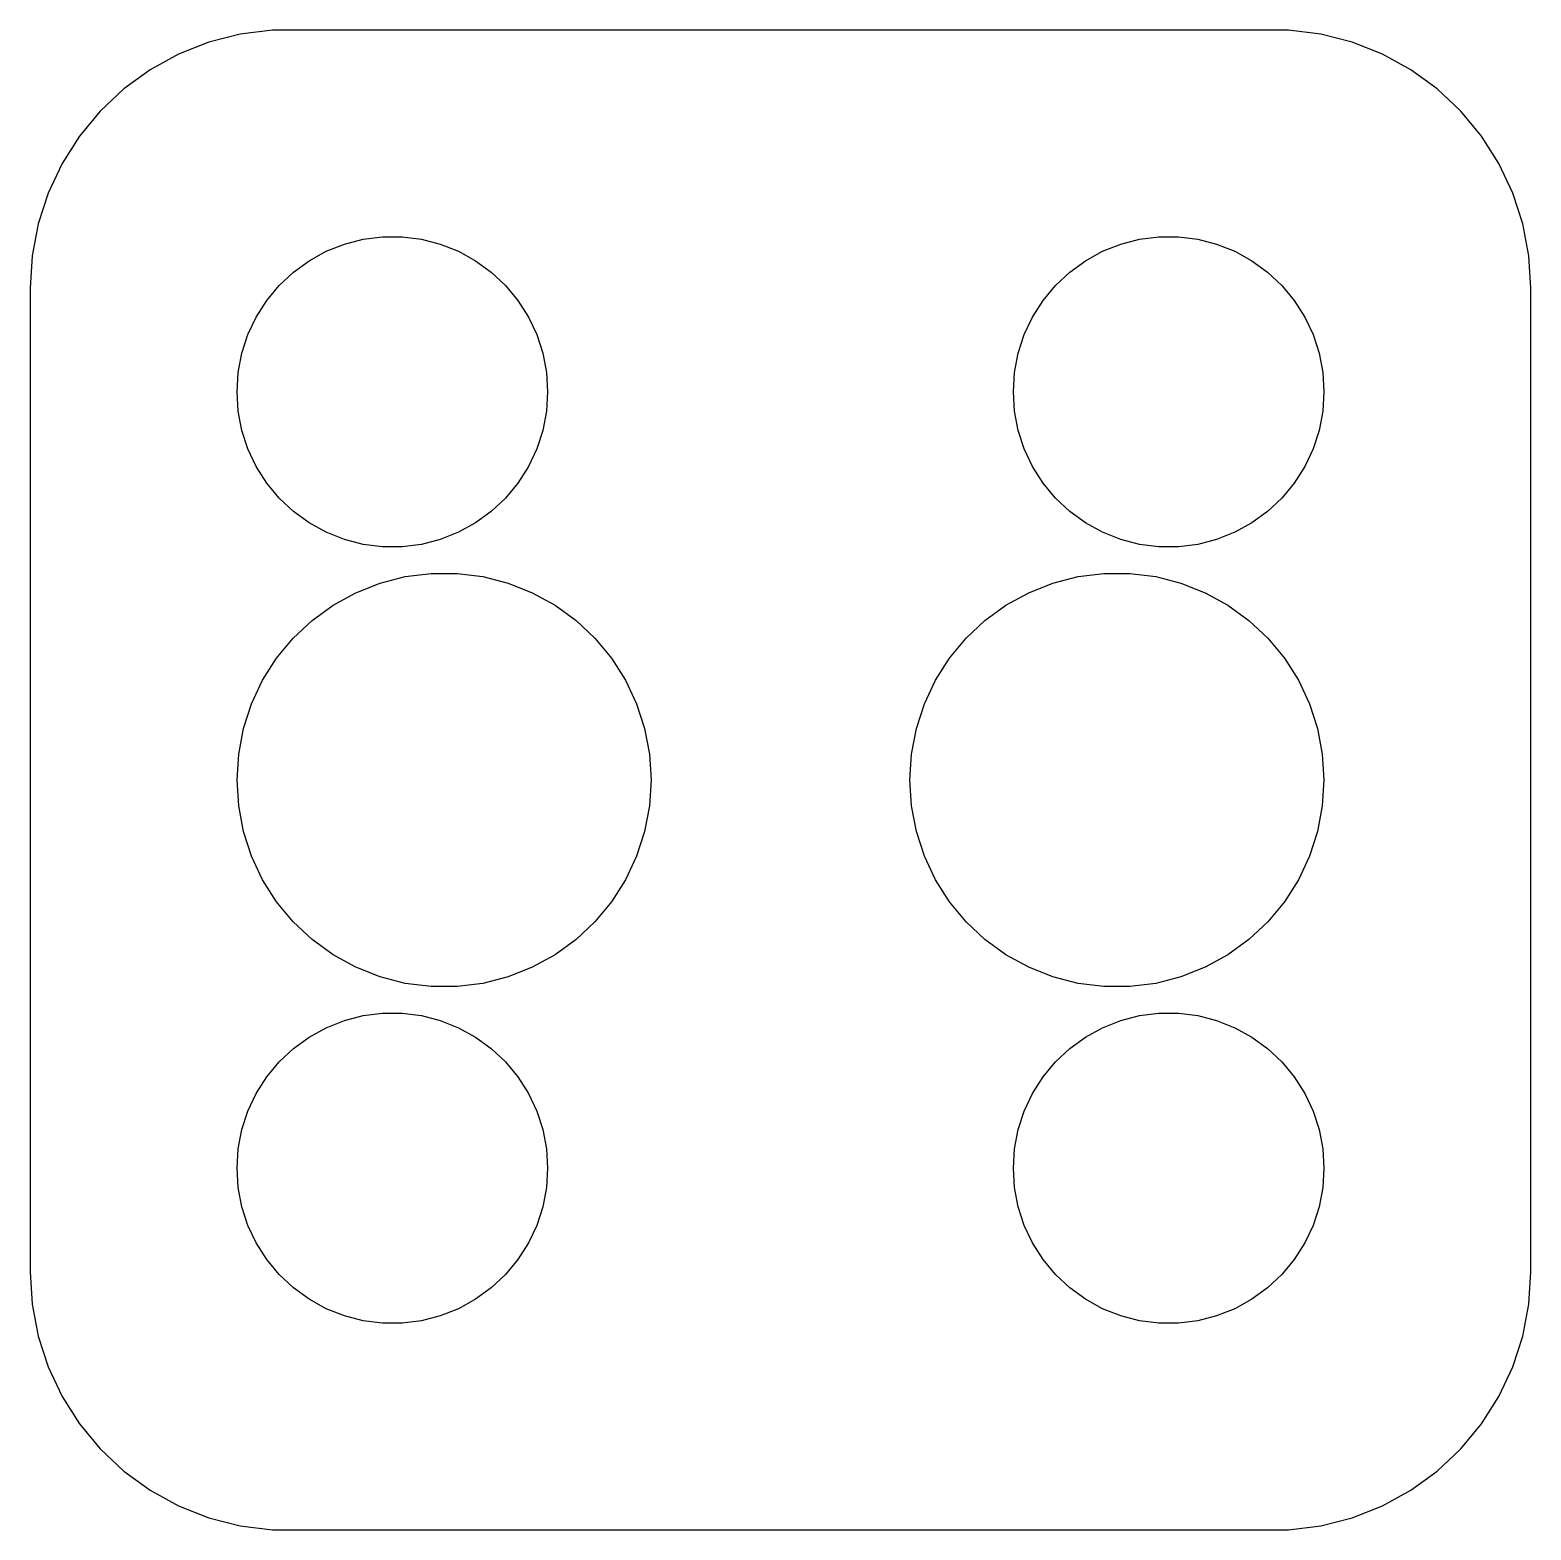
# Model space of a CAD drawing. Header units: metres. Extents: x -14.5 to 14.5, y 24.5 to 53.5.
import ezdxf

# ---------------------------------------------------------------- set-up
doc = ezdxf.new("R2010")
doc.units = ezdxf.units.M

msp = doc.modelspace()

# ---------------------------------------------------------------- linework, layer by layer
for p, q in [((-10.4369, 53.4114), (-11.0451, 53.2553)), ((-9.81395, 53.4901), (-10.4369, 53.4114)), ((9.81395, 53.4901), (-9.81395, 53.4901)), ((10.4369, 53.4114), (9.81395, 53.4901)), ((11.0451, 53.2553), (10.4369, 53.4114)), ((-11.0451, 53.2553), (-11.6289, 53.0241)), ((11.6289, 53.0241), (11.0451, 53.2553)), ((-11.6289, 53.0241), (-12.1791, 52.7216)), ((12.1791, 52.7216), (11.6289, 53.0241)), ((-12.1791, 52.7216), (-12.6871, 52.3526)), ((12.6871, 52.3526), (12.1791, 52.7216)), ((-12.6871, 52.3526), (-13.1448, 51.9227)), ((13.1448, 51.9227), (12.6871, 52.3526)), ((-13.1448, 51.9227), (-13.5451, 51.4389)), ((13.5451, 51.4389), (13.1448, 51.9227)), ((-13.5451, 51.4389), (-13.8815, 50.9088)), ((13.8815, 50.9088), (13.5451, 51.4389)), ((-13.8815, 50.9088), (-14.1489, 50.3406)), ((14.1489, 50.3406), (13.8815, 50.9088)), ((-14.1489, 50.3406), (-14.3429, 49.7434)), ((14.3429, 49.7434), (14.1489, 50.3406)), ((-14.3429, 49.7434), (-14.4606, 49.1267)), ((14.4606, 49.1267), (14.3429, 49.7434)), ((-8.77733, 49.2145), (-8.42705, 49.3532)), ((-8.42705, 49.3532), (-8.06213, 49.4469)), ((-8.06213, 49.4469), (-7.68837, 49.4941)), ((-7.68837, 49.4941), (-7.31161, 49.4941)), ((-7.31161, 49.4941), (-6.93785, 49.4469)), ((-6.93785, 49.4469), (-6.57294, 49.3532)), ((-6.57294, 49.3532), (-6.22266, 49.2145)), ((6.22266, 49.2145), (6.57294, 49.3532)), ((6.57294, 49.3532), (6.93785, 49.4469)), ((6.93785, 49.4469), (7.31161, 49.4941)), ((7.31161, 49.4941), (7.68837, 49.4941)), ((7.68837, 49.4941), (8.06213, 49.4469)), ((8.06213, 49.4469), (8.42705, 49.3532)), ((8.42705, 49.3532), (8.77733, 49.2145)), ((-14.4606, 49.1267), (-14.5, 48.5)), ((-9.41226, 48.8115), (-9.10747, 49.033)), ((-9.10747, 49.033), (-8.77733, 49.2145)), ((-6.22266, 49.2145), (-5.89252, 49.033)), ((-5.89252, 49.033), (-5.58772, 48.8115)), ((5.58772, 48.8115), (5.89252, 49.033)), ((5.89252, 49.033), (6.22266, 49.2145)), ((8.77733, 49.2145), (9.10747, 49.033)), ((9.10747, 49.033), (9.41226, 48.8115)), ((14.5, 48.5), (14.4606, 49.1267)), ((-9.6869, 48.5536), (-9.41226, 48.8115)), ((-5.58772, 48.8115), (-5.31308, 48.5536)), ((5.31308, 48.5536), (5.58772, 48.8115)), ((9.41226, 48.8115), (9.6869, 48.5536)), ((-14.5, 48.5), (-14.5, 29.5)), ((-9.92705, 48.2634), (-9.6869, 48.5536)), ((-5.31308, 48.5536), (-5.07294, 48.2634)), ((5.07294, 48.2634), (5.31308, 48.5536)), ((9.6869, 48.5536), (9.92705, 48.2634)), ((14.5, 29.5), (14.5, 48.5)), ((-10.1289, 47.9453), (-9.92705, 48.2634)), ((-5.07294, 48.2634), (-4.87108, 47.9453)), ((4.87108, 47.9453), (5.07294, 48.2634)), ((9.92705, 48.2634), (10.1289, 47.9453)), ((-10.2893, 47.6044), (-10.1289, 47.9453)), ((-4.87108, 47.9453), (-4.71066, 47.6044)), ((4.71066, 47.6044), (4.87108, 47.9453)), ((10.1289, 47.9453), (10.2893, 47.6044)), ((-10.4057, 47.2461), (-10.2893, 47.6044)), ((-4.71066, 47.6044), (-4.59424, 47.2461)), ((4.59424, 47.2461), (4.71066, 47.6044)), ((10.2893, 47.6044), (10.4057, 47.2461)), ((-10.4763, 46.876), (-10.4057, 47.2461)), ((-4.59424, 47.2461), (-4.52365, 46.876)), ((4.52365, 46.876), (4.59424, 47.2461)), ((10.4057, 47.2461), (10.4763, 46.876)), ((-10.5, 46.5), (-10.4763, 46.876)), ((-4.52365, 46.876), (-4.5, 46.5)), ((4.5, 46.5), (4.52365, 46.876)), ((10.4763, 46.876), (10.5, 46.5)), ((-10.4763, 46.124), (-10.5, 46.5)), ((-4.5, 46.5), (-4.52365, 46.124)), ((4.52365, 46.124), (4.5, 46.5)), ((10.5, 46.5), (10.4763, 46.124)), ((-10.4057, 45.7539), (-10.4763, 46.124)), ((-4.52365, 46.124), (-4.59424, 45.7539)), ((4.59424, 45.7539), (4.52365, 46.124)), ((10.4763, 46.124), (10.4057, 45.7539)), ((-10.2893, 45.3956), (-10.4057, 45.7539)), ((-4.59424, 45.7539), (-4.71066, 45.3956)), ((4.71066, 45.3956), (4.59424, 45.7539)), ((10.4057, 45.7539), (10.2893, 45.3956)), ((-10.1289, 45.0547), (-10.2893, 45.3956)), ((-4.71066, 45.3956), (-4.87108, 45.0547)), ((4.87108, 45.0547), (4.71066, 45.3956)), ((10.2893, 45.3956), (10.1289, 45.0547)), ((-9.92705, 44.7366), (-10.1289, 45.0547)), ((-4.87108, 45.0547), (-5.07294, 44.7366)), ((5.07294, 44.7366), (4.87108, 45.0547)), ((10.1289, 45.0547), (9.92705, 44.7366)), ((-9.6869, 44.4464), (-9.92705, 44.7366)), ((-5.07294, 44.7366), (-5.31308, 44.4464)), ((5.31308, 44.4464), (5.07294, 44.7366)), ((9.92705, 44.7366), (9.6869, 44.4464)), ((-9.41226, 44.1884), (-9.6869, 44.4464)), ((-5.31308, 44.4464), (-5.58772, 44.1884)), ((5.58772, 44.1884), (5.31308, 44.4464)), ((9.6869, 44.4464), (9.41226, 44.1884)), ((-9.10747, 43.967), (-9.41226, 44.1884)), ((-5.58772, 44.1884), (-5.89252, 43.967)), ((5.89252, 43.967), (5.58772, 44.1884)), ((9.41226, 44.1884), (9.10747, 43.967)), ((-8.77733, 43.7855), (-9.10747, 43.967)), ((-5.89252, 43.967), (-6.22266, 43.7855)), ((6.22266, 43.7855), (5.89252, 43.967)), ((9.10747, 43.967), (8.77733, 43.7855)), ((-8.42705, 43.6468), (-8.77733, 43.7855)), ((-8.06213, 43.5531), (-8.42705, 43.6468)), ((-7.68837, 43.5059), (-8.06213, 43.5531)), ((-7.31161, 43.5059), (-7.68837, 43.5059)), ((-6.93785, 43.5531), (-7.31161, 43.5059)), ((-6.57294, 43.6468), (-6.93785, 43.5531)), ((-6.22266, 43.7855), (-6.57294, 43.6468)), ((6.57294, 43.6468), (6.22266, 43.7855)), ((6.93785, 43.5531), (6.57294, 43.6468)), ((7.31161, 43.5059), (6.93785, 43.5531)), ((7.68837, 43.5059), (7.31161, 43.5059)), ((8.06213, 43.5531), (7.68837, 43.5059)), ((8.42705, 43.6468), (8.06213, 43.5531)), ((8.77733, 43.7855), (8.42705, 43.6468)), ((-7.73605, 42.8042), (-7.24951, 42.9291)), ((-7.24951, 42.9291), (-6.75116, 42.9921)), ((-6.75116, 42.9921), (-6.24883, 42.9921)), ((-6.24883, 42.9921), (-5.75047, 42.9291)), ((-5.75047, 42.9291), (-5.26393, 42.8042)), ((5.26393, 42.8042), (5.75047, 42.9291)), ((5.75047, 42.9291), (6.24883, 42.9921)), ((6.24883, 42.9921), (6.75116, 42.9921)), ((6.75116, 42.9921), (7.24951, 42.9291)), ((7.24951, 42.9291), (7.73605, 42.8042)), ((-8.20311, 42.6193), (-7.73605, 42.8042)), ((-5.26393, 42.8042), (-4.79688, 42.6193)), ((4.79688, 42.6193), (5.26393, 42.8042)), ((7.73605, 42.8042), (8.20311, 42.6193)), ((-9.04968, 42.082), (-8.6433, 42.3773)), ((-8.6433, 42.3773), (-8.20311, 42.6193)), ((-4.79688, 42.6193), (-4.35669, 42.3773)), ((-4.35669, 42.3773), (-3.9503, 42.082)), ((3.9503, 42.082), (4.35669, 42.3773)), ((4.35669, 42.3773), (4.79688, 42.6193)), ((8.20311, 42.6193), (8.6433, 42.3773)), ((8.6433, 42.3773), (9.04968, 42.082)), ((-9.41586, 41.7382), (-9.04968, 42.082)), ((-3.9503, 42.082), (-3.58412, 41.7382)), ((3.58412, 41.7382), (3.9503, 42.082)), ((9.04968, 42.082), (9.41586, 41.7382)), ((-9.73605, 41.3511), (-9.41586, 41.7382)), ((-3.58412, 41.7382), (-3.26393, 41.3511)), ((3.26393, 41.3511), (3.58412, 41.7382)), ((9.41586, 41.7382), (9.73605, 41.3511)), ((-10.0052, 40.927), (-9.73605, 41.3511)), ((-3.26393, 41.3511), (-2.99477, 40.927)), ((2.99477, 40.927), (3.26393, 41.3511)), ((9.73605, 41.3511), (10.0052, 40.927)), ((-10.2191, 40.4725), (-10.0052, 40.927)), ((-2.99477, 40.927), (-2.78088, 40.4725)), ((2.78088, 40.4725), (2.99477, 40.927)), ((10.0052, 40.927), (10.2191, 40.4725)), ((-10.3743, 39.9948), (-10.2191, 40.4725)), ((-2.78088, 40.4725), (-2.62566, 39.9948)), ((2.62566, 39.9948), (2.78088, 40.4725)), ((10.2191, 40.4725), (10.3743, 39.9948)), ((-10.4684, 39.5013), (-10.3743, 39.9948)), ((-2.62566, 39.9948), (-2.53154, 39.5013)), ((2.53154, 39.5013), (2.62566, 39.9948)), ((10.3743, 39.9948), (10.4684, 39.5013)), ((-10.5, 39), (-10.4684, 39.5013)), ((-2.53154, 39.5013), (-2.5, 39)), ((2.5, 39), (2.53154, 39.5013)), ((10.4684, 39.5013), (10.5, 39)), ((-10.4684, 38.4987), (-10.5, 39)), ((-2.5, 39), (-2.53154, 38.4987)), ((2.53154, 38.4987), (2.5, 39)), ((10.5, 39), (10.4684, 38.4987)), ((-10.3743, 38.0052), (-10.4684, 38.4987)), ((-2.53154, 38.4987), (-2.62566, 38.0052)), ((2.62566, 38.0052), (2.53154, 38.4987)), ((10.4684, 38.4987), (10.3743, 38.0052)), ((-10.2191, 37.5275), (-10.3743, 38.0052)), ((-2.62566, 38.0052), (-2.78088, 37.5275)), ((2.78088, 37.5275), (2.62566, 38.0052)), ((10.3743, 38.0052), (10.2191, 37.5275)), ((-10.0052, 37.073), (-10.2191, 37.5275)), ((-2.78088, 37.5275), (-2.99477, 37.073)), ((2.99477, 37.073), (2.78088, 37.5275)), ((10.2191, 37.5275), (10.0052, 37.073)), ((-9.73605, 36.6489), (-10.0052, 37.073)), ((-2.99477, 37.073), (-3.26393, 36.6489)), ((3.26393, 36.6489), (2.99477, 37.073)), ((10.0052, 37.073), (9.73605, 36.6489)), ((-9.41586, 36.2618), (-9.73605, 36.6489)), ((-3.26393, 36.6489), (-3.58412, 36.2618)), ((3.58412, 36.2618), (3.26393, 36.6489)), ((9.73605, 36.6489), (9.41586, 36.2618)), ((-9.04968, 35.918), (-9.41586, 36.2618)), ((-3.58412, 36.2618), (-3.9503, 35.918)), ((3.9503, 35.918), (3.58412, 36.2618)), ((9.41586, 36.2618), (9.04968, 35.918)), ((-8.6433, 35.6227), (-9.04968, 35.918)), ((-3.9503, 35.918), (-4.35669, 35.6227)), ((4.35669, 35.6227), (3.9503, 35.918)), ((9.04968, 35.918), (8.6433, 35.6227)), ((-8.20311, 35.3807), (-8.6433, 35.6227)), ((-7.73605, 35.1958), (-8.20311, 35.3807)), ((-4.79688, 35.3807), (-5.26393, 35.1958)), ((-4.35669, 35.6227), (-4.79688, 35.3807)), ((4.79688, 35.3807), (4.35669, 35.6227)), ((5.26393, 35.1958), (4.79688, 35.3807)), ((8.20311, 35.3807), (7.73605, 35.1958)), ((8.6433, 35.6227), (8.20311, 35.3807)), ((-7.24951, 35.0709), (-7.73605, 35.1958)), ((-5.26393, 35.1958), (-5.75047, 35.0709)), ((5.75047, 35.0709), (5.26393, 35.1958)), ((7.73605, 35.1958), (7.24951, 35.0709)), ((-6.75116, 35.0079), (-7.24951, 35.0709)), ((-6.24883, 35.0079), (-6.75116, 35.0079)), ((-5.75047, 35.0709), (-6.24883, 35.0079)), ((6.24883, 35.0079), (5.75047, 35.0709)), ((6.75116, 35.0079), (6.24883, 35.0079)), ((7.24951, 35.0709), (6.75116, 35.0079)), ((-8.77733, 34.2145), (-8.42705, 34.3532)), ((-8.42705, 34.3532), (-8.06213, 34.4469)), ((-8.06213, 34.4469), (-7.68837, 34.4941)), ((-7.68837, 34.4941), (-7.31161, 34.4941)), ((-7.31161, 34.4941), (-6.93785, 34.4469)), ((-6.93785, 34.4469), (-6.57294, 34.3532)), ((-6.57294, 34.3532), (-6.22266, 34.2145)), ((6.22266, 34.2145), (6.57294, 34.3532)), ((6.57294, 34.3532), (6.93785, 34.4469)), ((6.93785, 34.4469), (7.31161, 34.4941)), ((7.31161, 34.4941), (7.68837, 34.4941)), ((7.68837, 34.4941), (8.06213, 34.4469)), ((8.06213, 34.4469), (8.42705, 34.3532)), ((8.42705, 34.3532), (8.77733, 34.2145)), ((-9.41226, 33.8116), (-9.10747, 34.033)), ((-9.10747, 34.033), (-8.77733, 34.2145)), ((-6.22266, 34.2145), (-5.89252, 34.033)), ((-5.89252, 34.033), (-5.58772, 33.8116)), ((5.58772, 33.8116), (5.89252, 34.033)), ((5.89252, 34.033), (6.22266, 34.2145)), ((8.77733, 34.2145), (9.10747, 34.033)), ((9.10747, 34.033), (9.41226, 33.8116)), ((-9.6869, 33.5536), (-9.41226, 33.8116)), ((-5.58772, 33.8116), (-5.31308, 33.5536)), ((5.31308, 33.5536), (5.58772, 33.8116)), ((9.41226, 33.8116), (9.6869, 33.5536)), ((-9.92705, 33.2634), (-9.6869, 33.5536)), ((-5.31308, 33.5536), (-5.07294, 33.2634)), ((5.07294, 33.2634), (5.31308, 33.5536)), ((9.6869, 33.5536), (9.92705, 33.2634)), ((-10.1289, 32.9453), (-9.92705, 33.2634)), ((-5.07294, 33.2634), (-4.87108, 32.9453)), ((4.87108, 32.9453), (5.07294, 33.2634)), ((9.92705, 33.2634), (10.1289, 32.9453)), ((-10.2893, 32.6044), (-10.1289, 32.9453)), ((-4.87108, 32.9453), (-4.71066, 32.6044)), ((4.71066, 32.6044), (4.87108, 32.9453)), ((10.1289, 32.9453), (10.2893, 32.6044)), ((-10.4057, 32.2461), (-10.2893, 32.6044)), ((-4.71066, 32.6044), (-4.59424, 32.2461)), ((4.59424, 32.2461), (4.71066, 32.6044)), ((10.2893, 32.6044), (10.4057, 32.2461)), ((-10.4763, 31.876), (-10.4057, 32.2461)), ((-4.59424, 32.2461), (-4.52365, 31.876)), ((4.52365, 31.876), (4.59424, 32.2461)), ((10.4057, 32.2461), (10.4763, 31.876)), ((-10.5, 31.5), (-10.4763, 31.876)), ((-4.52365, 31.876), (-4.5, 31.5)), ((4.5, 31.5), (4.52365, 31.876)), ((10.4763, 31.876), (10.5, 31.5)), ((-10.4763, 31.124), (-10.5, 31.5)), ((-4.5, 31.5), (-4.52365, 31.124)), ((4.52365, 31.124), (4.5, 31.5)), ((10.5, 31.5), (10.4763, 31.124)), ((-10.4057, 30.7539), (-10.4763, 31.124)), ((-4.52365, 31.124), (-4.59424, 30.7539)), ((4.59424, 30.7539), (4.52365, 31.124)), ((10.4763, 31.124), (10.4057, 30.7539)), ((-10.2893, 30.3956), (-10.4057, 30.7539)), ((-4.59424, 30.7539), (-4.71066, 30.3956)), ((4.71066, 30.3956), (4.59424, 30.7539)), ((10.4057, 30.7539), (10.2893, 30.3956)), ((-10.1289, 30.0547), (-10.2893, 30.3956)), ((-4.71066, 30.3956), (-4.87108, 30.0547)), ((4.87108, 30.0547), (4.71066, 30.3956)), ((10.2893, 30.3956), (10.1289, 30.0547)), ((-9.92705, 29.7366), (-10.1289, 30.0547)), ((-4.87108, 30.0547), (-5.07294, 29.7366)), ((5.07294, 29.7366), (4.87108, 30.0547)), ((10.1289, 30.0547), (9.92705, 29.7366)), ((-9.6869, 29.4464), (-9.92705, 29.7366)), ((-5.07294, 29.7366), (-5.31308, 29.4464)), ((5.31308, 29.4464), (5.07294, 29.7366)), ((9.92705, 29.7366), (9.6869, 29.4464)), ((-14.5, 29.5), (-14.4606, 28.8733)), ((-9.41226, 29.1885), (-9.6869, 29.4464)), ((-5.31308, 29.4464), (-5.58772, 29.1885)), ((5.58772, 29.1885), (5.31308, 29.4464)), ((9.6869, 29.4464), (9.41226, 29.1885)), ((14.4606, 28.8733), (14.5, 29.5)), ((-9.10747, 28.967), (-9.41226, 29.1885)), ((-5.58772, 29.1885), (-5.89252, 28.967)), ((5.89252, 28.967), (5.58772, 29.1885)), ((9.41226, 29.1885), (9.10747, 28.967)), ((-14.4606, 28.8733), (-14.3429, 28.2566)), ((-8.77733, 28.7855), (-9.10747, 28.967)), ((-8.42705, 28.6468), (-8.77733, 28.7855)), ((-6.22266, 28.7855), (-6.57294, 28.6468)), ((-5.89252, 28.967), (-6.22266, 28.7855)), ((6.22266, 28.7855), (5.89252, 28.967)), ((6.57294, 28.6468), (6.22266, 28.7855)), ((8.77733, 28.7855), (8.42705, 28.6468)), ((9.10747, 28.967), (8.77733, 28.7855)), ((14.3429, 28.2566), (14.4606, 28.8733)), ((-8.06213, 28.5531), (-8.42705, 28.6468)), ((-7.68837, 28.5059), (-8.06213, 28.5531)), ((-7.31161, 28.5059), (-7.68837, 28.5059)), ((-6.93785, 28.5531), (-7.31161, 28.5059)), ((-6.57294, 28.6468), (-6.93785, 28.5531)), ((6.93785, 28.5531), (6.57294, 28.6468)), ((7.31161, 28.5059), (6.93785, 28.5531)), ((7.68837, 28.5059), (7.31161, 28.5059)), ((8.06213, 28.5531), (7.68837, 28.5059)), ((8.42705, 28.6468), (8.06213, 28.5531)), ((-14.3429, 28.2566), (-14.1489, 27.6594)), ((14.1489, 27.6594), (14.3429, 28.2566)), ((-14.1489, 27.6594), (-13.8815, 27.0912)), ((13.8815, 27.0912), (14.1489, 27.6594)), ((-13.8815, 27.0912), (-13.5451, 26.5611)), ((13.5451, 26.5611), (13.8815, 27.0912)), ((-13.5451, 26.5611), (-13.1448, 26.0773)), ((13.1448, 26.0773), (13.5451, 26.5611)), ((-13.1448, 26.0773), (-12.6871, 25.6474)), ((12.6871, 25.6474), (13.1448, 26.0773)), ((-12.6871, 25.6474), (-12.1791, 25.2784)), ((12.1791, 25.2784), (12.6871, 25.6474)), ((-12.1791, 25.2784), (-11.6289, 24.9759)), ((11.6289, 24.9759), (12.1791, 25.2784)), ((-11.6289, 24.9759), (-11.0451, 24.7447)), ((11.0451, 24.7447), (11.6289, 24.9759)), ((-11.0451, 24.7447), (-10.4369, 24.5886)), ((10.4369, 24.5886), (11.0451, 24.7447)), ((-10.4369, 24.5886), (-9.81395, 24.5099)), ((-9.81395, 24.5099), (9.81395, 24.5099)), ((9.81395, 24.5099), (10.4369, 24.5886))]:
    msp.add_line(p, q)

doc.saveas('drawing.dxf')
